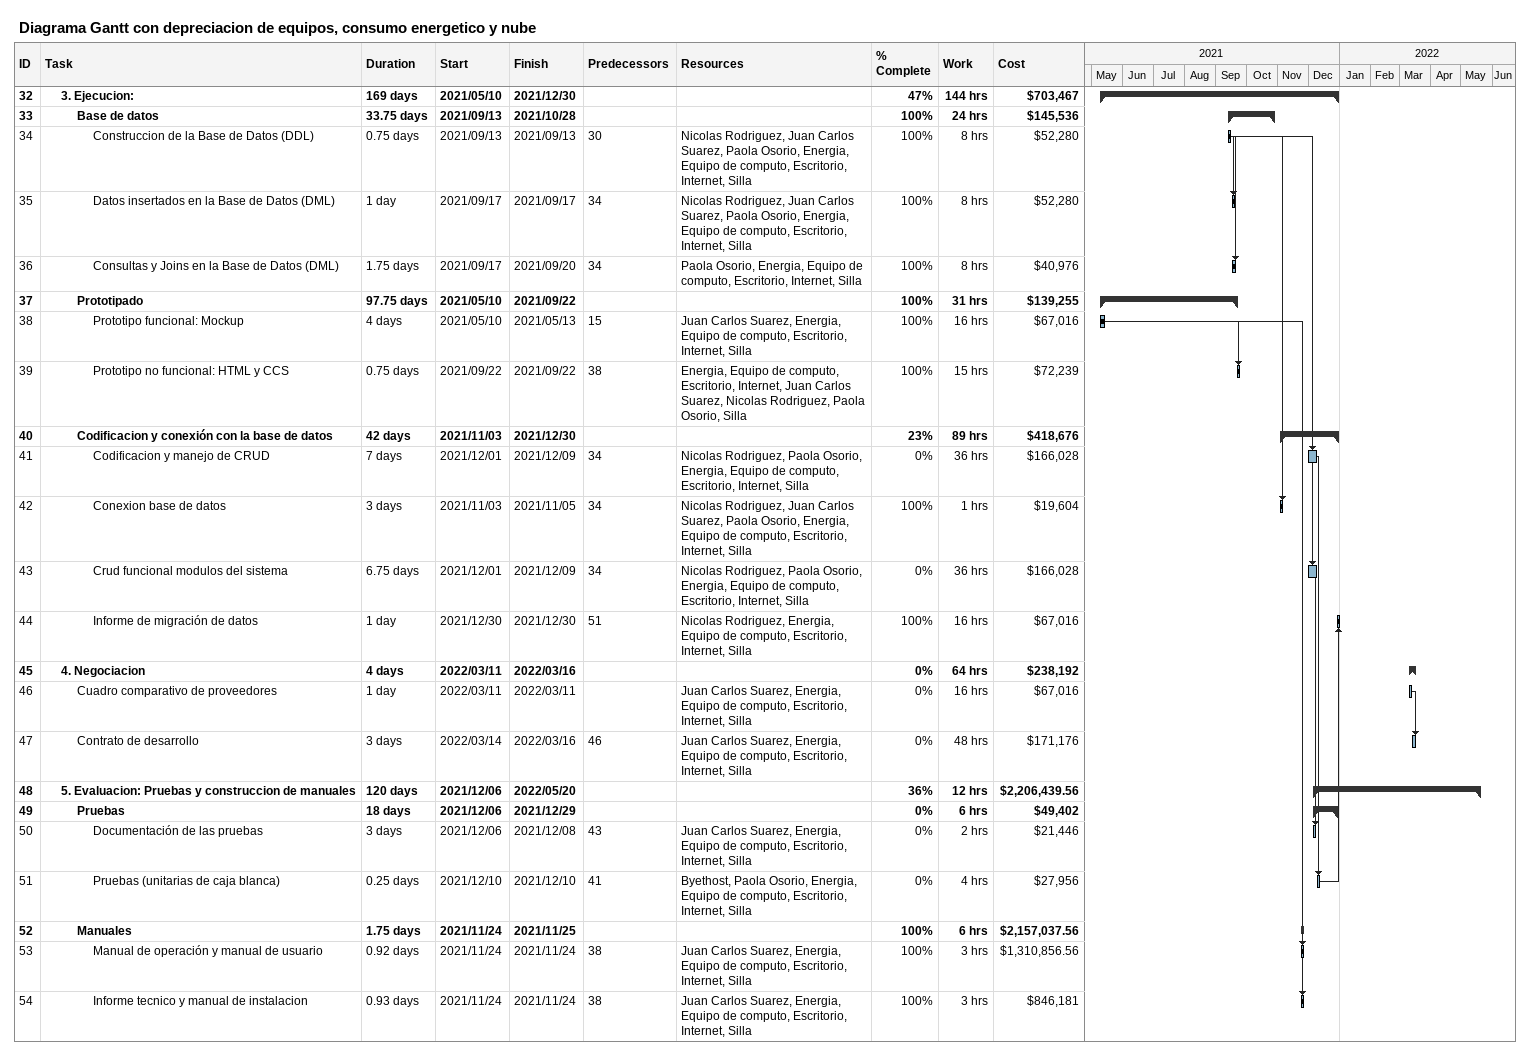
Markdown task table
Diagrama Gantt con depreciacion de equipos, consumo energetico y nube

| ID | Level | Task | Duration | Start | Finish | Predecessors | Resources | % complete | Work (h) | Cost ($) |
|---|---|---|---|---|---|---|---|---|---|---|
| 32 | 2 | **3. Ejecucion:** | 169d | 2021-05-10 | 2021-12-30 |  |  | 47 | 144 | 703467 |
| 33 | 3 | **Base de datos** | 33.75d | 2021-09-13 | 2021-10-28 |  |  | 100 | 24 | 145536 |
| 34 | 4 | Construccion de la Base de Datos (DDL) | 0.75d | 2021-09-13 | 2021-09-13 | 30 | Nicolas Rodriguez, Juan Carlos Suarez, Paola Osorio, Energia, Equipo de computo, Escritorio, Internet, Silla | 100 | 8 | 52280 |
| 35 | 4 | Datos insertados en la Base de Datos (DML) | 1d | 2021-09-17 | 2021-09-17 | 34 | Nicolas Rodriguez, Juan Carlos Suarez, Paola Osorio, Energia, Equipo de computo, Escritorio, Internet, Silla | 100 | 8 | 52280 |
| 36 | 4 | Consultas y Joins en la Base de Datos (DML) | 1.75d | 2021-09-17 | 2021-09-20 | 34 | Paola Osorio, Energia, Equipo de computo, Escritorio, Internet, Silla | 100 | 8 | 40976 |
| 37 | 3 | **Prototipado** | 97.75d | 2021-05-10 | 2021-09-22 |  |  | 100 | 31 | 139255 |
| 38 | 4 | Prototipo funcional: Mockup | 4d | 2021-05-10 | 2021-05-13 | 15 | Juan Carlos Suarez, Energia, Equipo de computo, Escritorio, Internet, Silla | 100 | 16 | 67016 |
| 39 | 4 | Prototipo no funcional: HTML y CCS | 0.75d | 2021-09-22 | 2021-09-22 | 38 | Energia, Equipo de computo, Escritorio, Internet, Juan Carlos Suarez, Nicolas Rodriguez, Paola Osorio, Silla | 100 | 15 | 72239 |
| 40 | 3 | **Codificacion y conexión con la base de datos** | 42d | 2021-11-03 | 2021-12-30 |  |  | 23 | 89 | 418676 |
| 41 | 4 | Codificacion y manejo de CRUD | 7d | 2021-12-01 | 2021-12-09 | 34 | Nicolas Rodriguez, Paola Osorio, Energia, Equipo de computo, Escritorio, Internet, Silla | 0 | 36 | 166028 |
| 42 | 4 | Conexion base de datos | 3d | 2021-11-03 | 2021-11-05 | 34 | Nicolas Rodriguez, Juan Carlos Suarez, Paola Osorio, Energia, Equipo de computo, Escritorio, Internet, Silla | 100 | 1 | 19604 |
| 43 | 4 | Crud funcional modulos del sistema | 6.75d | 2021-12-01 | 2021-12-09 | 34 | Nicolas Rodriguez, Paola Osorio, Energia, Equipo de computo, Escritorio, Internet, Silla | 0 | 36 | 166028 |
| 44 | 4 | Informe de migración de datos | 1d | 2021-12-30 | 2021-12-30 | 51 | Nicolas Rodriguez, Energia, Equipo de computo, Escritorio, Internet, Silla | 100 | 16 | 67016 |
| 45 | 2 | **4. Negociacion** | 4d | 2022-03-11 | 2022-03-16 |  |  | 0 | 64 | 238192 |
| 46 | 3 | Cuadro comparativo de proveedores | 1d | 2022-03-11 | 2022-03-11 |  | Juan Carlos Suarez, Energia, Equipo de computo, Escritorio, Internet, Silla | 0 | 16 | 67016 |
| 47 | 3 | Contrato de desarrollo | 3d | 2022-03-14 | 2022-03-16 | 46 | Juan Carlos Suarez, Energia, Equipo de computo, Escritorio, Internet, Silla | 0 | 48 | 171176 |
| 48 | 2 | **5. Evaluacion: Pruebas y construccion de manuales** | 120d | 2021-12-06 | 2022-05-20 |  |  | 36 | 12 | 2206439.56 |
| 49 | 3 | **Pruebas** | 18d | 2021-12-06 | 2021-12-29 |  |  | 0 | 6 | 49402 |
| 50 | 4 | Documentación de las pruebas | 3d | 2021-12-06 | 2021-12-08 | 43 | Juan Carlos Suarez, Energia, Equipo de computo, Escritorio, Internet, Silla | 0 | 2 | 21446 |
| 51 | 4 | Pruebas (unitarias de caja blanca) | 0.25d | 2021-12-10 | 2021-12-10 | 41 | Byethost, Paola Osorio, Energia, Equipo de computo, Escritorio, Internet, Silla | 0 | 4 | 27956 |
| 52 | 3 | **Manuales** | 1.75d | 2021-11-24 | 2021-11-25 |  |  | 100 | 6 | 2157037.56 |
| 53 | 4 | Manual de operación y manual de usuario | 0.92d | 2021-11-24 | 2021-11-24 | 38 | Juan Carlos Suarez, Energia, Equipo de computo, Escritorio, Internet, Silla | 100 | 3 | 1310856.56 |
| 54 | 4 | Informe tecnico y manual de instalacion | 0.93d | 2021-11-24 | 2021-11-24 | 38 | Juan Carlos Suarez, Energia, Equipo de computo, Escritorio, Internet, Silla | 100 | 3 | 846181 |
